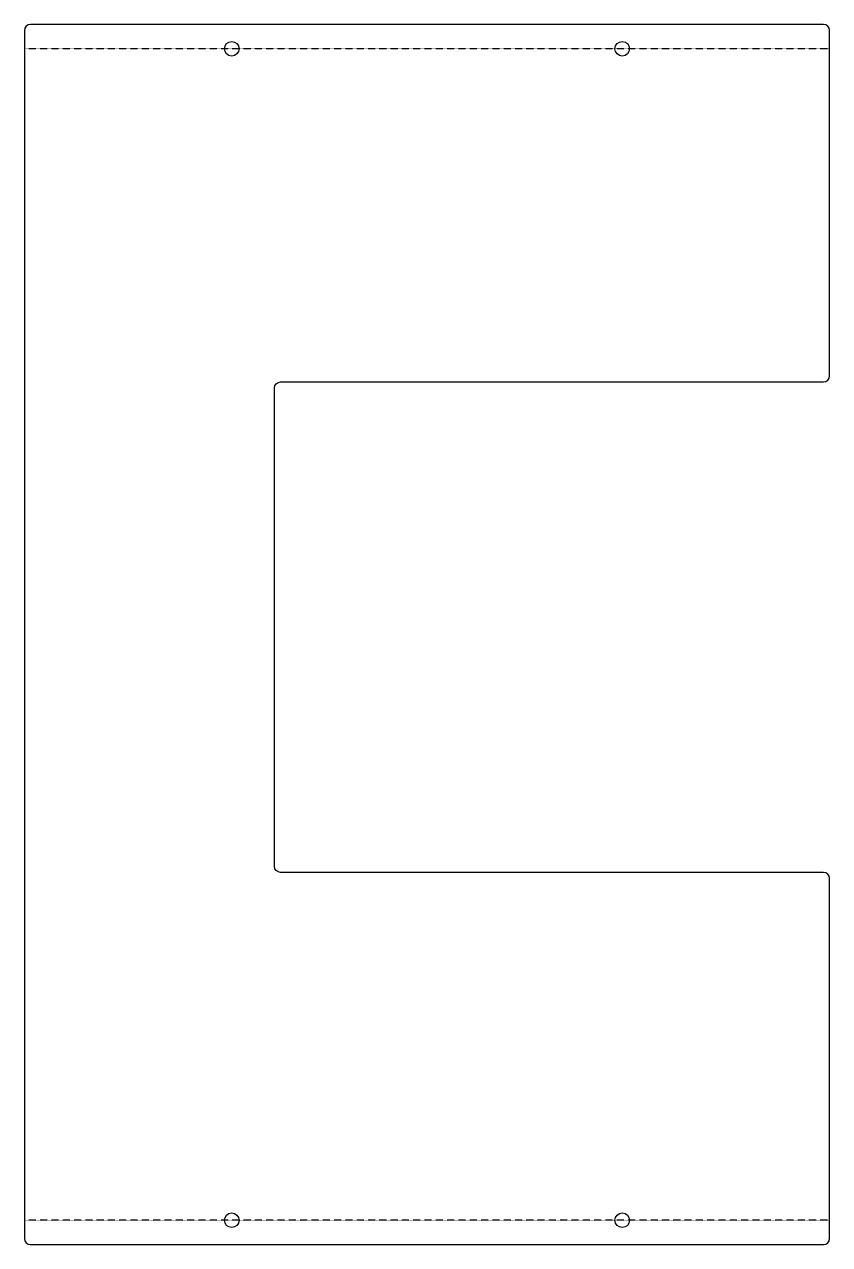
# Model space of a CAD drawing. Header units: millimetres. Extents: x 0 to 660, y -1000 to 0.
import ezdxf

# ---------------------------------------------------------------- set-up
doc = ezdxf.new("R2010")
doc.units = ezdxf.units.MM
doc.linetypes.add('DASHED', pattern=[0.2067, 0.1654, -0.0413])

msp = doc.modelspace()

# ---------------------------------------------------------------- linework, layer by layer
at = {"color": 190, "linetype": 'DASHED', "lineweight": 25, "true_color": 0x8018ff}
for p, q in [((660, -20), (0, -20)), ((660, -980), (0, -980))]:
    msp.add_line(p, q, dxfattribs=at)
msp.add_lwpolyline([(655, 0), (5, 0, 0.41421), (0, -5), (0, -995, 0.41421), (5, -1000), (655, -1000, 0.41421), (660, -995), (660, -700, 0.41421), (655, -695), (210, -695, -0.41421), (205, -690), (205, -298, -0.41421), (210, -293), (655, -293, 0.41421), (660, -288), (660, -5, 0.41421)], format="xyb", close=True)
for centre in [(170, -20), (490, -20), (170, -980), (490, -980)]:
    msp.add_circle(centre, 6)

doc.saveas('drawing.dxf')
